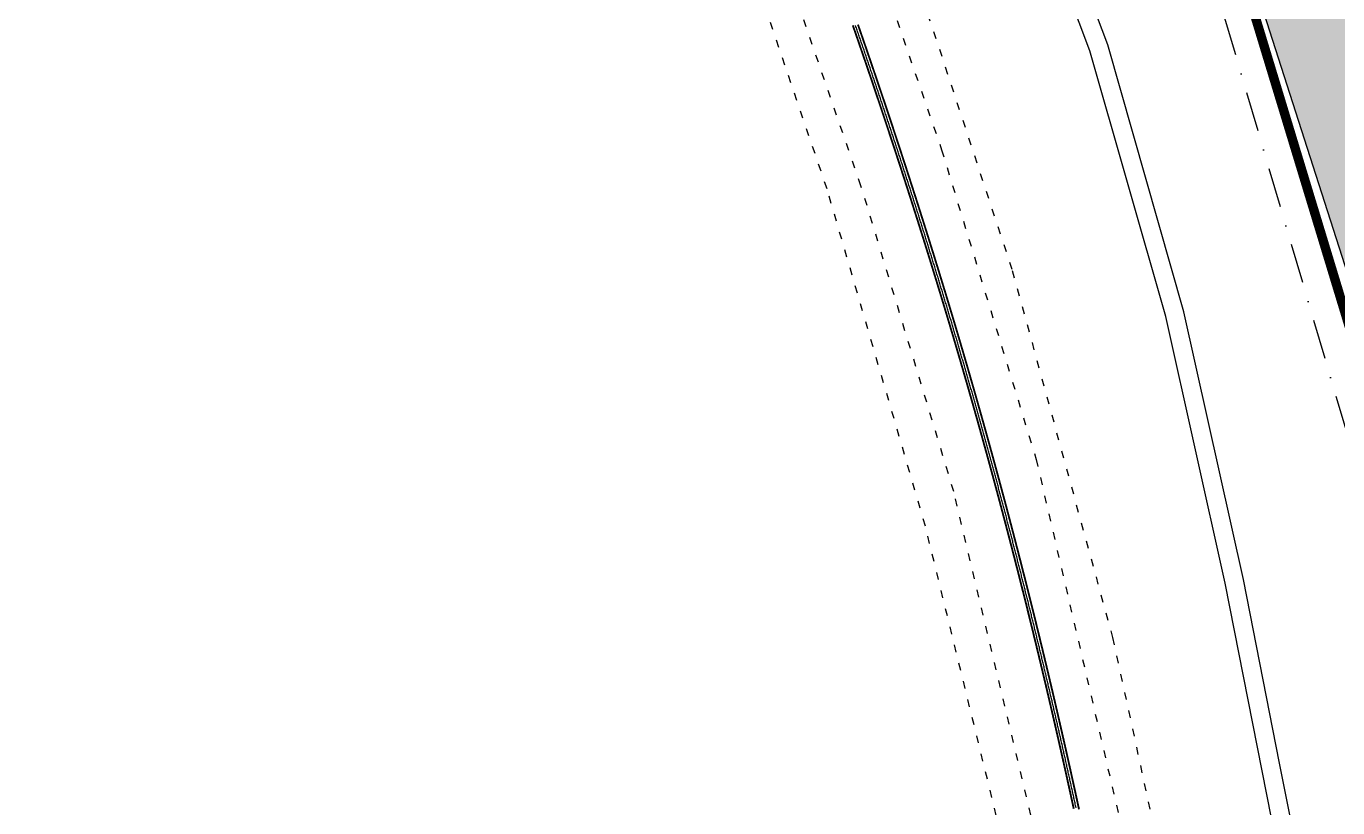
# Model space of a CAD drawing. Header units: millimetres. Extents: x 213327 to 525909, y -6334 to 157033.
# Drawn here: x 239861 to 250395, y 48722 to 54997 of the extents above; entities that cross this region are included whole.
import ezdxf

# ---------------------------------------------------------------- set-up
doc = ezdxf.new("R2010")
doc.units = ezdxf.units.MM
for name, pattern in [('ACAD_ISO03W100', [30, 12, -18]), ('CONTINUO', [0]), ('DASHDOT2', [12.7, 6.35, -3.175, 0, -3.175])]:
    doc.linetypes.add(name, pattern=pattern)
for name, color, linetype in [('Topog-BR101', 2, 'Continuous'), ('Topografia-limite-terreno', 1, 'Continuous'), ('Topografia-Linha-AT', 4, 'Continuous'), ('Topografia-vala', 2, 'Continuous'), ('Área_permeável', 1, 'Continuous')]:
    doc.layers.add(name, color=color, linetype=linetype)

msp = doc.modelspace()

# ---------------------------------------------------------------- hatches: boundary and pattern name
at = {"layer": 'Área_permeável'}
h = msp.add_hatch(dxfattribs=at)
h.set_pattern_fill('GRASS', color=3, scale=10, style=0)
h.set_pattern_definition([(90, (0, 0), (-179.605, 179.605), [47.625, -311.585]), (45, (0, 0), (-179.60512, 179.60512), [47.625, -206.375]), (135, (0, 0), (-179.60512, -179.60512), [47.625, -206.375])])
h.paths.add_polyline_path([(269056.31, 42074.69), (269056.31, 73665.79), (268957.96, 73912.89), (268774.76, 74022.72), (268557.97, 74062.38), (262545.19, 74062.38), (262545.19, 71324.44), (258195.99, 71324.44), (258195.99, 68326.06), (257638.28, 67779.03), (251549.48, 67779.03), (250994.91, 68412.27), (250994.91, 71947.8), (251324.3, 72277.19), (251334.89, 72510.88), (251477.25, 72709.42), (251735.29, 72816.1), (252334.41, 72813.14), (252453.05, 72863.52), (252518.3, 72964.27), (252536.1, 73100.58), (252531.06, 74067.72), (252361.36, 74273.6), (252143.18, 74418.93), (245316.3, 74418.93), (244906.34, 74516.87), (244610.25, 74600.31), (244443.23, 74668.57), (244230.66, 74774.77), (244116.78, 74880.96), (243957.35, 75025.08), (243828.28, 75093.35), (243623.3, 75161.62), (243456.28, 75245.06), (243266.48, 75343.66), (243107.05, 75434.69), (239446.84, 84981.94), (238852.08, 86497.86), (238257.32, 86146.16), (238111.66, 86012.76), (238070.61, 85853.82), (249614.29, 55688.8), (251613.65, 49457.65), (252073.8, 46189.92), (252637.69, 42098.21)])
h.paths.add_polyline_path([(256056.5, 73030.11), (256057.63, 74039.54), (256050.95, 74110.51), (256026.88, 74175.27), (255998.18, 74233.32), (253139.08, 74233.32), (253097.27, 74136.07), (253079.36, 73992.74), (253079.36, 73042.06), (253120.62, 72923.58), (253204.71, 72840.77), (253297.71, 72819.11), (255845.19, 72819.11), (255948.21, 72856.52), (256024.65, 72936.15)])

# ---------------------------------------------------------------- linework, layer by layer
at = {"layer": 'Topog-BR101', "linetype": 'ACAD_ISO03W100', "ltscale": 5}
for points in [[(244621.83, 61703.82), (244890.68, 61007.95), (245900.42, 58392.44), (246912.94, 55667.79), (247780.95, 53035.77), (248586.42, 50088.7), (249157.52, 47459.82), (249680.38, 44531.04), (250047.69, 41800.98), (250259.78, 39029.05), (250349.72, 36892.17)], [(249138.51, 36552.15), (249099.44, 37778.05), (248922.05, 40548.36), (248664.13, 42883.33), (248233.42, 45703.3), (247687.42, 48514.05), (247082.84, 50983.35), (246292.64, 53691.73), (245305.71, 56597.67), (244306.01, 59198.61), (243497.84, 61271.96)]]:
    msp.add_lwpolyline(points, dxfattribs=at)
at = {"layer": 'Topog-BR101', "color": 2, "linetype": 'ACAD_ISO03W100', "ltscale": 5}
for points in [[(244387.66, 61613.87), (244404.24, 61570.83), (245395.79, 59004.01), (246365.39, 56461.01), (247212.99, 54005.57), (247972.68, 51519.79), (248836.49, 47798.7), (249337.69, 45081.28), (249751.7, 42129.04), (249984.43, 39402.56), (250105.41, 36089.27)], [(249397.92, 36437.17), (249364.21, 38114.5), (249193.08, 40611.86), (248883.27, 43401.45), (248458.61, 45998.55), (247964.38, 48517.17), (247311.23, 51261.1), (246565.58, 53716.73), (245637.38, 56405.98), (244729.76, 58779.19), (243734.24, 61362.81)]]:
    msp.add_lwpolyline(points, dxfattribs=at)
at = {"layer": 'Topog-BR101', "color": 2, "linetype": 'CONTINUO', "ltscale": 5, "const_width": 15}
for points in [[(248274.26, 48714.56), (248272.14, 48724.33), (248270.02, 48734.1), (248267.9, 48743.87), (248265.78, 48753.65), (248263.65, 48763.42), (248261.53, 48773.19), (248259.4, 48782.96), (248257.27, 48792.73), (248255.14, 48802.5), (248253, 48812.27), (248250.87, 48822.04), (248248.73, 48831.81), (248246.59, 48841.58), (248244.45, 48851.35), (248242.31, 48861.11), (248240.16, 48870.88), (248238.02, 48880.65), (248235.87, 48890.41), (248233.72, 48900.18), (248231.57, 48909.95), (248229.42, 48919.71), (248227.26, 48929.48), (248225.11, 48939.24), (248222.95, 48949.01), (248220.79, 48958.77), (248218.63, 48968.53), (248216.47, 48978.3), (248214.3, 48988.06), (248212.14, 48997.82), (248209.97, 49007.59), (248207.8, 49017.35), (248205.63, 49027.11), (248203.45, 49036.87), (248201.28, 49046.63), (248199.1, 49056.39), (248196.92, 49066.15), (248194.74, 49075.91), (248192.56, 49085.67), (248190.37, 49095.43), (248188.19, 49105.19), (248186, 49114.94), (248183.81, 49124.7), (248181.62, 49134.46), (248179.43, 49144.21), (248177.23, 49153.97), (248175.04, 49163.73), (248172.84, 49173.48), (248170.64, 49183.24), (248168.44, 49192.99), (248166.23, 49202.75), (248164.03, 49212.5), (248161.82, 49222.25), (248159.61, 49232.01), (248157.4, 49241.76), (248155.19, 49251.51), (248152.97, 49261.26), (248150.76, 49271.01), (248148.54, 49280.76), (248146.32, 49290.51), (248144.1, 49300.26), (248141.87, 49310.01), (248139.65, 49319.76), (248137.42, 49329.51), (248135.19, 49339.26), (248132.96, 49349.01), (248130.73, 49358.76), (248128.5, 49368.5), (248126.26, 49378.25), (248124.02, 49388), (248121.78, 49397.74), (248119.54, 49407.49), (248117.3, 49417.23), (248115.05, 49426.98), (248112.81, 49436.72), (248110.56, 49446.47), (248108.31, 49456.21), (248106.06, 49465.95), (248103.8, 49475.7), (248101.55, 49485.44), (248099.29, 49495.18), (248097.03, 49504.92), (248094.77, 49514.66), (248092.5, 49524.4), (248090.24, 49534.14), (248087.97, 49543.88), (248085.7, 49553.62), (248083.43, 49563.36), (248081.16, 49573.1), (248078.89, 49582.84), (248076.61, 49592.57), (248074.33, 49602.31), (248072.05, 49612.05), (248069.77, 49621.79), (248067.49, 49631.52), (248065.2, 49641.26), (248062.92, 49650.99), (248060.63, 49660.73), (248058.34, 49670.46), (248056.05, 49680.19), (248053.75, 49689.93), (248051.46, 49699.66), (248049.16, 49709.39), (248046.86, 49719.12), (248044.56, 49728.86), (248042.26, 49738.59), (248039.95, 49748.32), (248037.64, 49758.05), (248035.33, 49767.78), (248033.02, 49777.51), (248030.71, 49787.24), (248028.4, 49796.97), (248026.08, 49806.69), (248023.76, 49816.42), (248021.45, 49826.15), (248019.12, 49835.88), (248016.8, 49845.6), (248014.48, 49855.33), (248012.15, 49865.05), (248009.82, 49874.78), (248007.49, 49884.5), (248005.16, 49894.23), (248002.82, 49903.95), (248000.49, 49913.67), (247998.15, 49923.4), (247995.81, 49933.12), (247993.47, 49942.84), (247991.13, 49952.56), (247988.78, 49962.28), (247986.43, 49972.01), (247984.08, 49981.73), (247981.73, 49991.45), (247979.38, 50001.16), (247977.03, 50010.88), (247974.67, 50020.6), (247972.31, 50030.32), (247969.95, 50040.04), (247967.59, 50049.75), (247965.23, 50059.47), (247962.86, 50069.19), (247960.5, 50078.9), (247958.13, 50088.62), (247955.76, 50098.33), (247953.38, 50108.05), (247951.01, 50117.76), (247948.63, 50127.48), (247946.25, 50137.19), (247943.87, 50146.9), (247941.49, 50156.61), (247939.11, 50166.33), (247936.72, 50176.04), (247934.34, 50185.75), (247931.95, 50195.46), (247929.56, 50205.17), (247927.16, 50214.88), (247924.77, 50224.59), (247922.37, 50234.3), (247919.97, 50244), (247917.57, 50253.71), (247915.17, 50263.42), (247912.77, 50273.12), (247910.36, 50282.83), (247907.95, 50292.54), (247905.54, 50302.24), (247903.13, 50311.95), (247900.72, 50321.65), (247898.3, 50331.36), (247895.89, 50341.06), (247893.47, 50350.76), (247891.05, 50360.47), (247888.63, 50370.17), (247886.2, 50379.87), (247883.78, 50389.57), (247881.35, 50399.27), (247878.92, 50408.97), (247876.49, 50418.67), (247874.05, 50428.37), (247871.62, 50438.07), (247869.18, 50447.77), (247866.74, 50457.47), (247864.3, 50467.16), (247861.86, 50476.86), (247859.41, 50486.56), (247856.97, 50496.25), (247854.52, 50505.95), (247852.07, 50515.64), (247849.62, 50525.34), (247847.16, 50535.03), (247844.71, 50544.73), (247842.25, 50554.42), (247839.79, 50564.11), (247837.33, 50573.81), (247834.87, 50583.5), (247832.4, 50593.19), (247829.93, 50602.88), (247827.46, 50612.57), (247824.99, 50622.26), (247822.52, 50631.95), (247820.05, 50641.64), (247817.57, 50651.33), (247815.09, 50661.02), (247812.61, 50670.7), (247810.13, 50680.39), (247807.65, 50690.08), (247805.16, 50699.76), (247802.67, 50709.45), (247800.19, 50719.13), (247797.69, 50728.82), (247795.2, 50738.5), (247792.71, 50748.19), (247790.21, 50757.87), (247787.71, 50767.55), (247785.21, 50777.24), (247782.71, 50786.92), (247780.2, 50796.6), (247777.7, 50806.28), (247775.19, 50815.96), (247772.68, 50825.64), (247770.17, 50835.32), (247767.66, 50845), (247765.14, 50854.68), (247762.62, 50864.35), (247760.1, 50874.03), (247757.58, 50883.71), (247755.06, 50893.39), (247752.54, 50903.06), (247750.01, 50912.74), (247747.48, 50922.41), (247744.95, 50932.09), (247742.42, 50941.76), (247739.88, 50951.43), (247737.35, 50961.11), (247734.81, 50970.78), (247732.27, 50980.45), (247729.73, 50990.12), (247727.19, 50999.8), (247724.64, 51009.47), (247722.09, 51019.14), (247719.54, 51028.81), (247716.99, 51038.47), (247714.44, 51048.14), (247711.89, 51057.81), (247709.33, 51067.48), (247706.77, 51077.15), (247704.21, 51086.81), (247701.65, 51096.48), (247699.08, 51106.14), (247696.52, 51115.81), (247693.95, 51125.47), (247691.38, 51135.14), (247688.81, 51144.8), (247686.23, 51154.47), (247683.66, 51164.13), (247681.08, 51173.79), (247678.5, 51183.45), (247675.92, 51193.11), (247673.34, 51202.77), (247670.75, 51212.43), (247668.17, 51222.09), (247665.58, 51231.75), (247662.99, 51241.41), (247660.4, 51251.07), (247657.8, 51260.73), (247655.21, 51270.38), (247652.61, 51280.04), (247650.01, 51289.7), (247647.41, 51299.35), (247644.8, 51309.01), (247642.2, 51318.66), (247639.59, 51328.32), (247636.98, 51337.97), (247634.37, 51347.62), (247631.75, 51357.28), (247629.14, 51366.93), (247626.52, 51376.58), (247623.9, 51386.23), (247621.28, 51395.88), (247618.66, 51405.53), (247616.04, 51415.18), (247613.41, 51424.83), (247610.78, 51434.48), (247608.15, 51444.13), (247605.52, 51453.77), (247602.88, 51463.42), (247600.25, 51473.07), (247597.61, 51482.71), (247594.97, 51492.36), (247592.33, 51502), (247589.69, 51511.65), (247587.04, 51521.29), (247584.39, 51530.93), (247581.74, 51540.58), (247579.09, 51550.22), (247576.44, 51559.86), (247573.79, 51569.5), (247571.13, 51579.14), (247568.47, 51588.78), (247565.81, 51598.42), (247563.15, 51608.06), (247560.48, 51617.7), (247557.82, 51627.34), (247555.15, 51636.97), (247552.48, 51646.61), (247549.81, 51656.25), (247547.13, 51665.88), (247544.46, 51675.52), (247541.78, 51685.15), (247539.1, 51694.79), (247536.42, 51704.42), (247533.73, 51714.05), (247531.05, 51723.69), (247528.36, 51733.32), (247525.67, 51742.95), (247522.98, 51752.58), (247520.29, 51762.21), (247517.59, 51771.84), (247514.9, 51781.47), (247512.2, 51791.1), (247509.5, 51800.73), (247506.79, 51810.36), (247504.09, 51819.99), (247501.38, 51829.61), (247498.68, 51839.24), (247495.96, 51848.86), (247493.25, 51858.49), (247490.54, 51868.11), (247487.82, 51877.74), (247485.1, 51887.36), (247482.39, 51896.98), (247479.66, 51906.61), (247476.94, 51916.23), (247474.21, 51925.85), (247471.49, 51935.47), (247468.76, 51945.09), (247466.03, 51954.71), (247463.29, 51964.33), (247460.56, 51973.95), (247457.82, 51983.57), (247455.08, 51993.19), (247452.34, 52002.8), (247449.6, 52012.42), (247446.85, 52022.03), (247444.11, 52031.65), (247441.36, 52041.26), (247438.61, 52050.88), (247435.86, 52060.49), (247433.1, 52070.11), (247430.35, 52079.72), (247427.59, 52089.33), (247424.83, 52098.94), (247422.06, 52108.55), (247419.3, 52118.16), (247416.54, 52127.77), (247413.77, 52137.38), (247411, 52146.99), (247408.23, 52156.6), (247405.45, 52166.21), (247402.68, 52175.81), (247399.9, 52185.42), (247397.12, 52195.03), (247394.34, 52204.63), (247391.56, 52214.24), (247388.77, 52223.84), (247385.98, 52233.45), (247383.19, 52243.05), (247380.4, 52252.65), (247377.61, 52262.25), (247374.82, 52271.86), (247372.02, 52281.46), (247369.22, 52291.06), (247366.42, 52300.66), (247363.62, 52310.26), (247360.81, 52319.85), (247358.01, 52329.45), (247355.2, 52339.05), (247352.39, 52348.65), (247349.58, 52358.24), (247346.76, 52367.84), (247343.95, 52377.44), (247341.13, 52387.03), (247338.31, 52396.62), (247335.49, 52406.22), (247332.67, 52415.81), (247329.84, 52425.4), (247327.01, 52435), (247324.18, 52444.59), (247321.35, 52454.18), (247318.52, 52463.77), (247315.69, 52473.36), (247312.85, 52482.95), (247310.01, 52492.54), (247307.17, 52502.12), (247304.33, 52511.71), (247301.48, 52521.3), (247298.64, 52530.89), (247295.79, 52540.47), (247292.94, 52550.06), (247290.09, 52559.64), (247287.24, 52569.23), (247284.38, 52578.81), (247281.52, 52588.39), (247278.66, 52597.98), (247275.8, 52607.56), (247272.94, 52617.14), (247270.08, 52626.72), (247267.21, 52636.3), (247264.34, 52645.88), (247261.47, 52655.46), (247258.6, 52665.04), (247255.73, 52674.62), (247252.85, 52684.19), (247249.97, 52693.77), (247247.09, 52703.35), (247244.21, 52712.92), (247241.33, 52722.5), (247238.44, 52732.07), (247235.56, 52741.65), (247232.67, 52751.22), (247229.78, 52760.79), (247226.89, 52770.37), (247223.99, 52779.94), (247221.1, 52789.51), (247218.2, 52799.08), (247215.3, 52808.65), (247212.4, 52818.22), (247209.49, 52827.79), (247206.59, 52837.36), (247203.68, 52846.93), (247200.77, 52856.5), (247197.86, 52866.06), (247194.95, 52875.63), (247192.04, 52885.2), (247189.12, 52894.76), (247186.2, 52904.33), (247183.28, 52913.89), (247180.36, 52923.45), (247177.44, 52933.02), (247174.51, 52942.58), (247171.59, 52952.14), (247168.66, 52961.7), (247165.73, 52971.26), (247162.79, 52980.82), (247159.86, 52990.38), (247156.92, 52999.94), (247153.99, 53009.5), (247151.05, 53019.06), (247148.11, 53028.62), (247145.16, 53038.18), (247142.22, 53047.73), (247139.27, 53057.29), (247136.32, 53066.84), (247133.37, 53076.4), (247130.42, 53085.95), (247127.47, 53095.51), (247124.51, 53105.06), (247121.56, 53114.61), (247118.6, 53124.17), (247115.64, 53133.72), (247112.67, 53143.27), (247109.71, 53152.82), (247106.74, 53162.37), (247103.77, 53171.92), (247100.8, 53181.47), (247097.83, 53191.01), (247094.86, 53200.56), (247091.89, 53210.11), (247088.91, 53219.66), (247085.93, 53229.2), (247082.95, 53238.75), (247079.97, 53248.29), (247076.98, 53257.84), (247074, 53267.38), (247071.01, 53276.93), (247068.02, 53286.47), (247065.03, 53296.01), (247062.04, 53305.55), (247059.05, 53315.09), (247056.05, 53324.63), (247053.05, 53334.17), (247050.05, 53343.71), (247047.05, 53353.25), (247044.05, 53362.79), (247041.04, 53372.33), (247038.04, 53381.87), (247035.03, 53391.4), (247032.02, 53400.94), (247029.01, 53410.48), (247026, 53420.01), (247022.98, 53429.55), (247019.96, 53439.08), (247016.95, 53448.61), (247013.93, 53458.15), (247010.9, 53467.68), (247007.88, 53477.21), (247004.85, 53486.74), (247001.83, 53496.27), (246998.8, 53505.8), (246995.77, 53515.33), (246992.74, 53524.86), (246989.7, 53534.39), (246986.67, 53543.92), (246983.63, 53553.45), (246980.59, 53562.97), (246977.55, 53572.5), (246974.51, 53582.03), (246971.46, 53591.55), (246968.42, 53601.08), (246965.37, 53610.6), (246962.32, 53620.13), (246959.27, 53629.65), (246956.22, 53639.17), (246953.17, 53648.69), (246950.11, 53658.22), (246947.05, 53667.74), (246943.99, 53677.26), (246940.93, 53686.78), (246937.87, 53696.3), (246934.81, 53705.82), (246931.74, 53715.33), (246928.67, 53724.85), (246925.6, 53734.37), (246922.53, 53743.89), (246919.46, 53753.4), (246916.38, 53762.92), (246913.31, 53772.43), (246910.23, 53781.95), (246907.15, 53791.46), (246904.07, 53800.98), (246900.99, 53810.49), (246897.9, 53820), (246894.82, 53829.51), (246891.73, 53839.02), (246888.64, 53848.54), (246885.55, 53858.05), (246882.46, 53867.56), (246879.36, 53877.06), (246876.27, 53886.57), (246873.17, 53896.08), (246870.07, 53905.59), (246866.97, 53915.1), (246863.87, 53924.6), (246860.77, 53934.11), (246857.66, 53943.61), (246854.55, 53953.12), (246851.44, 53962.62), (246848.33, 53972.13), (246845.22, 53981.63), (246842.11, 53991.13), (246838.99, 54000.64), (246835.88, 54010.14), (246832.76, 54019.64), (246829.64, 54029.14), (246826.51, 54038.64), (246823.39, 54048.14), (246820.27, 54057.64), (246817.14, 54067.14), (246814.01, 54076.64), (246810.88, 54086.13), (246807.75, 54095.63), (246804.62, 54105.13), (246801.48, 54114.62), (246798.34, 54124.12), (246795.21, 54133.61), (246792.07, 54143.11), (246788.93, 54152.6), (246785.78, 54162.1), (246782.64, 54171.59), (246779.49, 54181.08), (246776.35, 54190.57), (246773.2, 54200.06), (246770.05, 54209.55), (246766.89, 54219.04), (246763.74, 54228.53), (246760.58, 54238.02), (246757.43, 54247.51), (246754.27, 54257), (246751.11, 54266.49), (246747.95, 54275.97), (246744.78, 54285.46), (246741.62, 54294.95), (246738.45, 54304.43), (246735.28, 54313.92), (246732.11, 54323.4), (246728.94, 54332.88), (246725.77, 54342.37), (246722.59, 54351.85), (246719.42, 54361.33), (246716.24, 54370.81), (246713.06, 54380.3), (246709.88, 54389.78), (246706.7, 54399.26), (246703.51, 54408.74), (246700.33, 54418.22), (246697.14, 54427.69), (246693.95, 54437.17), (246690.76, 54446.65), (246687.57, 54456.13), (246684.38, 54465.6), (246681.18, 54475.08), (246677.99, 54484.55), (246674.79, 54494.03), (246671.59, 54503.5), (246668.39, 54512.98), (246665.19, 54522.45), (246661.98, 54531.92), (246658.78, 54541.4), (246655.57, 54550.87), (246652.36, 54560.34), (246649.15, 54569.81), (246645.94, 54579.28), (246642.73, 54588.75), (246639.51, 54598.22), (246636.3, 54607.69), (246633.08, 54617.16), (246629.86, 54626.62), (246626.64, 54636.09), (246623.42, 54645.56), (246620.19, 54655.02), (246616.97, 54664.49), (246613.74, 54673.95), (246610.51, 54683.42), (246607.28, 54692.88), (246604.05, 54702.35), (246600.82, 54711.81), (246597.58, 54721.27), (246594.35, 54730.73), (246591.11, 54740.2), (246587.87, 54749.66), (246584.63, 54759.12), (246581.39, 54768.58), (246578.15, 54778.04), (246574.9, 54787.49), (246571.66, 54796.95), (246568.41, 54806.41), (246565.16, 54815.87), (246561.91, 54825.33), (246558.66, 54834.78), (246555.4, 54844.24), (246552.15, 54853.69), (246548.89, 54863.15), (246545.63, 54872.6), (246542.37, 54882.06), (246539.11, 54891.51), (246535.85, 54900.96), (246532.58, 54910.41), (246529.32, 54919.87), (246526.05, 54929.32), (246522.78, 54938.77), (246519.51, 54948.22), (246516.24, 54957.67), (246512.97, 54967.12), (246509.69, 54976.57), (246506.42, 54986.01), (246503.14, 54995.46), (246499.86, 55004.91)], [(248316.64, 48709.67), (248314.53, 48719.44), (248312.41, 48729.21), (248310.29, 48738.99), (248308.17, 48748.76), (248306.05, 48758.53), (248303.93, 48768.3), (248301.8, 48778.08), (248299.68, 48787.85), (248297.55, 48797.62), (248295.42, 48807.39), (248293.28, 48817.16), (248291.15, 48826.93), (248289.02, 48836.7), (248286.88, 48846.47), (248284.74, 48856.23), (248282.6, 48866), (248280.46, 48875.77), (248278.31, 48885.54), (248276.17, 48895.3), (248274.02, 48905.07), (248271.87, 48914.84), (248269.72, 48924.6), (248267.57, 48934.37), (248265.41, 48944.13), (248263.26, 48953.9), (248261.1, 48963.66), (248258.94, 48973.43), (248256.78, 48983.19), (248254.62, 48992.95), (248252.45, 49002.72), (248250.28, 49012.48), (248248.12, 49022.24), (248245.95, 49032), (248243.77, 49041.77), (248241.6, 49051.53), (248239.43, 49061.29), (248237.25, 49071.05), (248235.07, 49080.81), (248232.89, 49090.57), (248230.71, 49100.33), (248228.52, 49110.08), (248226.34, 49119.84), (248224.15, 49129.6), (248221.96, 49139.36), (248219.77, 49149.11), (248217.58, 49158.87), (248215.38, 49168.63), (248213.19, 49178.38), (248210.99, 49188.14), (248208.79, 49197.89), (248206.59, 49207.65), (248204.38, 49217.4), (248202.18, 49227.16), (248199.97, 49236.91), (248197.76, 49246.66), (248195.55, 49256.41), (248193.34, 49266.17), (248191.12, 49275.92), (248188.91, 49285.67), (248186.69, 49295.42), (248184.47, 49305.17), (248182.25, 49314.92), (248180.02, 49324.67), (248177.8, 49334.42), (248175.57, 49344.17), (248173.34, 49353.92), (248171.11, 49363.67), (248168.88, 49373.41), (248166.65, 49383.16), (248164.41, 49392.91), (248162.17, 49402.65), (248159.93, 49412.4), (248157.69, 49422.15), (248155.45, 49431.89), (248153.2, 49441.64), (248150.96, 49451.38), (248148.71, 49461.12), (248146.46, 49470.87), (248144.2, 49480.61), (248141.95, 49490.35), (248139.69, 49500.09), (248137.44, 49509.84), (248135.18, 49519.58), (248132.92, 49529.32), (248130.65, 49539.06), (248128.39, 49548.8), (248126.12, 49558.54), (248123.85, 49568.28), (248121.58, 49578.02), (248119.31, 49587.76), (248117.04, 49597.49), (248114.76, 49607.23), (248112.48, 49616.97), (248110.2, 49626.71), (248107.92, 49636.44), (248105.64, 49646.18), (248103.35, 49655.91), (248101.07, 49665.65), (248098.78, 49675.38), (248096.49, 49685.12), (248094.2, 49694.85), (248091.9, 49704.58), (248089.61, 49714.32), (248087.31, 49724.05), (248085.01, 49733.78), (248082.71, 49743.51), (248080.4, 49753.24), (248078.1, 49762.97), (248075.79, 49772.71), (248073.48, 49782.44), (248071.17, 49792.16), (248068.86, 49801.89), (248066.55, 49811.62), (248064.23, 49821.35), (248061.91, 49831.08), (248059.59, 49840.81), (248057.27, 49850.53), (248054.95, 49860.26), (248052.62, 49869.98), (248050.3, 49879.71), (248047.97, 49889.44), (248045.64, 49899.16), (248043.31, 49908.88), (248040.97, 49918.61), (248038.64, 49928.33), (248036.3, 49938.05), (248033.96, 49947.78), (248031.62, 49957.5), (248029.27, 49967.22), (248026.93, 49976.94), (248024.58, 49986.66), (248022.23, 49996.38), (248019.88, 50006.1), (248017.53, 50015.82), (248015.18, 50025.54), (248012.82, 50035.26), (248010.46, 50044.98), (248008.1, 50054.69), (248005.74, 50064.41), (248003.38, 50074.13), (248001.01, 50083.84), (247998.64, 50093.56), (247996.28, 50103.28), (247993.9, 50112.99), (247991.53, 50122.7), (247989.16, 50132.42), (247986.78, 50142.13), (247984.4, 50151.85), (247982.02, 50161.56), (247979.64, 50171.27), (247977.26, 50180.98), (247974.87, 50190.69), (247972.49, 50200.4), (247970.1, 50210.11), (247967.7, 50219.82), (247965.31, 50229.53), (247962.92, 50239.24), (247960.52, 50248.95), (247958.12, 50258.66), (247955.72, 50268.37), (247953.32, 50278.07), (247950.92, 50287.78), (247948.51, 50297.49), (247946.1, 50307.19), (247943.69, 50316.9), (247941.28, 50326.6), (247938.87, 50336.31), (247936.45, 50346.01), (247934.04, 50355.72), (247931.62, 50365.42), (247929.2, 50375.12), (247926.78, 50384.82), (247924.35, 50394.53), (247921.92, 50404.23), (247919.5, 50413.93), (247917.07, 50423.63), (247914.64, 50433.33), (247912.2, 50443.03), (247909.77, 50452.73), (247907.33, 50462.42), (247904.89, 50472.12), (247902.45, 50481.82), (247900.01, 50491.52), (247897.56, 50501.21), (247895.12, 50510.91), (247892.67, 50520.61), (247890.22, 50530.3), (247887.77, 50540), (247885.31, 50549.69), (247882.86, 50559.38), (247880.4, 50569.08), (247877.94, 50578.77), (247875.48, 50588.46), (247873.01, 50598.15), (247870.55, 50607.85), (247868.08, 50617.54), (247865.61, 50627.23), (247863.14, 50636.92), (247860.67, 50646.61), (247858.2, 50656.3), (247855.72, 50665.98), (247853.24, 50675.67), (247850.76, 50685.36), (247848.28, 50695.05), (247845.8, 50704.73), (247843.31, 50714.42), (247840.82, 50724.11), (247838.33, 50733.79), (247835.84, 50743.48), (247833.35, 50753.16), (247830.86, 50762.84), (247828.36, 50772.53), (247825.86, 50782.21), (247823.36, 50791.89), (247820.86, 50801.57), (247818.35, 50811.26), (247815.85, 50820.94), (247813.34, 50830.62), (247810.83, 50840.3), (247808.32, 50849.98), (247805.8, 50859.65), (247803.29, 50869.33), (247800.77, 50879.01), (247798.25, 50888.69), (247795.73, 50898.37), (247793.21, 50908.04), (247790.68, 50917.72), (247788.16, 50927.39), (247785.63, 50937.07), (247783.1, 50946.74), (247780.57, 50956.42), (247778.03, 50966.09), (247775.5, 50975.76), (247772.96, 50985.44), (247770.42, 50995.11), (247767.88, 51004.78), (247765.33, 51014.45), (247762.79, 51024.12), (247760.24, 51033.79), (247757.69, 51043.46), (247755.14, 51053.13), (247752.59, 51062.8), (247750.03, 51072.47), (247747.48, 51082.14), (247744.92, 51091.8), (247742.36, 51101.47), (247739.8, 51111.14), (247737.23, 51120.8), (247734.67, 51130.47), (247732.1, 51140.13), (247729.53, 51149.8), (247726.96, 51159.46), (247724.38, 51169.12), (247721.81, 51178.79), (247719.23, 51188.45), (247716.65, 51198.11), (247714.07, 51207.77), (247711.49, 51217.43), (247708.9, 51227.09), (247706.32, 51236.75), (247703.73, 51246.41), (247701.14, 51256.07), (247698.54, 51265.73), (247695.95, 51275.38), (247693.35, 51285.04), (247690.76, 51294.7), (247688.16, 51304.35), (247685.55, 51314.01), (247682.95, 51323.66), (247680.34, 51333.32), (247677.74, 51342.97), (247675.13, 51352.63), (247672.52, 51362.28), (247669.9, 51371.93), (247667.29, 51381.58), (247664.67, 51391.24), (247662.05, 51400.89), (247659.43, 51410.54), (247656.81, 51420.19), (247654.18, 51429.84), (247651.56, 51439.49), (247648.93, 51449.13), (247646.3, 51458.78), (247643.67, 51468.43), (247641.03, 51478.08), (247638.4, 51487.72), (247635.76, 51497.37), (247633.12, 51507.01), (247630.48, 51516.66), (247627.84, 51526.3), (247625.19, 51535.95), (247622.54, 51545.59), (247619.89, 51555.23), (247617.24, 51564.87), (247614.59, 51574.52), (247611.93, 51584.16), (247609.28, 51593.8), (247606.62, 51603.44), (247603.96, 51613.08), (247601.3, 51622.72), (247598.63, 51632.36), (247595.97, 51641.99), (247593.3, 51651.63), (247590.63, 51661.27), (247587.95, 51670.9), (247585.28, 51680.54), (247582.6, 51690.18), (247579.93, 51699.81), (247577.25, 51709.44), (247574.57, 51719.08), (247571.88, 51728.71), (247569.2, 51738.34), (247566.51, 51747.98), (247563.82, 51757.61), (247561.13, 51767.24), (247558.44, 51776.87), (247555.74, 51786.5), (247553.04, 51796.13), (247550.35, 51805.76), (247547.65, 51815.39), (247544.94, 51825.01), (247542.24, 51834.64), (247539.53, 51844.27), (247536.82, 51853.89), (247534.11, 51863.52), (247531.4, 51873.15), (247528.69, 51882.77), (247525.97, 51892.39), (247523.25, 51902.02), (247520.53, 51911.64), (247517.81, 51921.26), (247515.09, 51930.89), (247512.36, 51940.51), (247509.64, 51950.13), (247506.91, 51959.75), (247504.18, 51969.37), (247501.44, 51978.99), (247498.71, 51988.61), (247495.97, 51998.22), (247493.23, 52007.84), (247490.49, 52017.46), (247487.75, 52027.08), (247485, 52036.69), (247482.26, 52046.31), (247479.51, 52055.92), (247476.76, 52065.54), (247474, 52075.15), (247471.25, 52084.76), (247468.49, 52094.38), (247465.74, 52103.99), (247462.98, 52113.6), (247460.21, 52123.21), (247457.45, 52132.82), (247454.68, 52142.43), (247451.92, 52152.04), (247449.15, 52161.65), (247446.37, 52171.26), (247443.6, 52180.86), (247440.83, 52190.47), (247438.05, 52200.08), (247435.27, 52209.68), (247432.49, 52219.29), (247429.7, 52228.89), (247426.92, 52238.5), (247424.13, 52248.1), (247421.34, 52257.71), (247418.55, 52267.31), (247415.76, 52276.91), (247412.96, 52286.51), (247410.17, 52296.11), (247407.37, 52305.71), (247404.57, 52315.31), (247401.77, 52324.91), (247398.96, 52334.51), (247396.16, 52344.11), (247393.35, 52353.71), (247390.54, 52363.3), (247387.73, 52372.9), (247384.91, 52382.5), (247382.1, 52392.09), (247379.28, 52401.69), (247376.46, 52411.28), (247373.64, 52420.87), (247370.81, 52430.47), (247367.99, 52440.06), (247365.16, 52449.65), (247362.33, 52459.24), (247359.5, 52468.84), (247356.67, 52478.43), (247353.83, 52488.02), (247351, 52497.6), (247348.16, 52507.19), (247345.32, 52516.78), (247342.48, 52526.37), (247339.63, 52535.96), (247336.79, 52545.54), (247333.94, 52555.13), (247331.09, 52564.71), (247328.24, 52574.3), (247325.38, 52583.88), (247322.53, 52593.47), (247319.67, 52603.05), (247316.81, 52612.63), (247313.95, 52622.21), (247311.09, 52631.8), (247308.23, 52641.38), (247305.36, 52650.96), (247302.49, 52660.54), (247299.62, 52670.12), (247296.75, 52679.69), (247293.87, 52689.27), (247291, 52698.85), (247288.12, 52708.43), (247285.24, 52718), (247282.36, 52727.58), (247279.48, 52737.16), (247276.59, 52746.73), (247273.71, 52756.3), (247270.82, 52765.88), (247267.93, 52775.45), (247265.03, 52785.02), (247262.14, 52794.6), (247259.24, 52804.17), (247256.35, 52813.74), (247253.45, 52823.31), (247250.55, 52832.88), (247247.64, 52842.45), (247244.74, 52852.02), (247241.83, 52861.58), (247238.92, 52871.15), (247236.01, 52880.72), (247233.1, 52890.29), (247230.18, 52899.85), (247227.27, 52909.42), (247224.35, 52918.98), (247221.43, 52928.55), (247218.51, 52938.11), (247215.59, 52947.67), (247212.66, 52957.24), (247209.73, 52966.8), (247206.81, 52976.36), (247203.88, 52985.92), (247200.94, 52995.48), (247198.01, 53005.04), (247195.07, 53014.6), (247192.14, 53024.16), (247189.2, 53033.72), (247186.25, 53043.28), (247183.31, 53052.83), (247180.37, 53062.39), (247177.42, 53071.94), (247174.47, 53081.5), (247171.52, 53091.06), (247168.57, 53100.61), (247165.62, 53110.16), (247162.66, 53119.72), (247159.7, 53129.27), (247156.74, 53138.82), (247153.78, 53148.37), (247150.82, 53157.92), (247147.86, 53167.47), (247144.89, 53177.02), (247141.92, 53186.57), (247138.95, 53196.12), (247135.98, 53205.67), (247133.01, 53215.22), (247130.03, 53224.77), (247127.06, 53234.31), (247124.08, 53243.86), (247121.1, 53253.41), (247118.12, 53262.95), (247115.13, 53272.49), (247112.15, 53282.04), (247109.16, 53291.58), (247106.17, 53301.12), (247103.18, 53310.67), (247100.19, 53320.21), (247097.19, 53329.75), (247094.2, 53339.29), (247091.2, 53348.83), (247088.2, 53358.37), (247085.2, 53367.91), (247082.2, 53377.45), (247079.19, 53386.99), (247076.19, 53396.52), (247073.18, 53406.06), (247070.17, 53415.6), (247067.16, 53425.13), (247064.14, 53434.67), (247061.13, 53444.2), (247058.11, 53453.74), (247055.09, 53463.27), (247052.07, 53472.8), (247049.05, 53482.34), (247046.03, 53491.87), (247043, 53501.4), (247039.98, 53510.93), (247036.95, 53520.46), (247033.92, 53529.99), (247030.89, 53539.52), (247027.85, 53549.05), (247024.82, 53558.58), (247021.78, 53568.1), (247018.74, 53577.63), (247015.7, 53587.16), (247012.66, 53596.68), (247009.61, 53606.21), (247006.57, 53615.73), (247003.52, 53625.26), (247000.47, 53634.78), (246997.42, 53644.31), (246994.37, 53653.83), (246991.31, 53663.35), (246988.26, 53672.87), (246985.2, 53682.39), (246982.14, 53691.91), (246979.08, 53701.43), (246976.02, 53710.95), (246972.95, 53720.47), (246969.89, 53729.99), (246966.82, 53739.51), (246963.75, 53749.03), (246960.68, 53758.54), (246957.61, 53768.06), (246954.53, 53777.57), (246951.46, 53787.09), (246948.38, 53796.6), (246945.3, 53806.12), (246942.22, 53815.63), (246939.14, 53825.15), (246936.05, 53834.66), (246932.97, 53844.17), (246929.88, 53853.68), (246926.79, 53863.19), (246923.7, 53872.7), (246920.61, 53882.21), (246917.51, 53891.72), (246914.42, 53901.23), (246911.32, 53910.74), (246908.22, 53920.25), (246905.12, 53929.75), (246902.02, 53939.26), (246898.91, 53948.77), (246895.81, 53958.27), (246892.7, 53967.78), (246889.59, 53977.28), (246886.48, 53986.78), (246883.37, 53996.29), (246880.26, 54005.79), (246877.14, 54015.29), (246874.02, 54024.8), (246870.91, 54034.3), (246867.78, 54043.8), (246864.66, 54053.3), (246861.54, 54062.8), (246858.41, 54072.3), (246855.29, 54081.79), (246852.16, 54091.29), (246849.03, 54100.79), (246845.9, 54110.29), (246842.76, 54119.78), (246839.63, 54129.28), (246836.49, 54138.78), (246833.36, 54148.27), (246830.22, 54157.76), (246827.07, 54167.26), (246823.93, 54176.75), (246820.79, 54186.24), (246817.64, 54195.74), (246814.49, 54205.23), (246811.34, 54214.72), (246808.19, 54224.21), (246805.04, 54233.7), (246801.89, 54243.19), (246798.73, 54252.68), (246795.58, 54262.17), (246792.42, 54271.66), (246789.26, 54281.14), (246786.09, 54290.63), (246782.93, 54300.12), (246779.77, 54309.6), (246776.6, 54319.09), (246773.43, 54328.57), (246770.26, 54338.06), (246767.09, 54347.54), (246763.92, 54357.02), (246760.74, 54366.51), (246757.57, 54375.99), (246754.39, 54385.47), (246751.21, 54394.95), (246748.03, 54404.43), (246744.85, 54413.91), (246741.66, 54423.39), (246738.48, 54432.87), (246735.29, 54442.35), (246732.1, 54451.83), (246728.91, 54461.31), (246725.72, 54470.78), (246722.53, 54480.26), (246719.33, 54489.74), (246716.14, 54499.21), (246712.94, 54508.69), (246709.74, 54518.16), (246706.54, 54527.63), (246703.34, 54537.11), (246700.13, 54546.58), (246696.93, 54556.05), (246693.72, 54565.52), (246690.51, 54575), (246687.3, 54584.47), (246684.09, 54593.94), (246680.88, 54603.41), (246677.66, 54612.88), (246674.45, 54622.34), (246671.23, 54631.81), (246668.01, 54641.28), (246664.79, 54650.75), (246661.57, 54660.21), (246658.34, 54669.68), (246655.12, 54679.15), (246651.89, 54688.61), (246648.66, 54698.08), (246645.43, 54707.54), (246642.2, 54717), (246638.97, 54726.47), (246635.73, 54735.93), (246632.5, 54745.39), (246629.26, 54754.85), (246626.02, 54764.31), (246622.78, 54773.77), (246619.54, 54783.23), (246616.3, 54792.69), (246613.05, 54802.15), (246609.8, 54811.61), (246606.56, 54821.07), (246603.31, 54830.53), (246600.06, 54839.98), (246596.8, 54849.44), (246593.55, 54858.89), (246590.29, 54868.35), (246587.04, 54877.8), (246583.78, 54887.26), (246580.52, 54896.71), (246577.26, 54906.17), (246574, 54915.62), (246570.73, 54925.07), (246567.47, 54934.52), (246564.2, 54943.97), (246560.93, 54953.42), (246557.66, 54962.87), (246554.39, 54972.32), (246551.12, 54981.77), (246547.84, 54991.22), (246544.57, 55000.67), (246541.29, 55010.12)]]:
    msp.add_lwpolyline(points, dxfattribs=at)
at = {"layer": 'Topog-BR101', "linetype": 'CONTINUO', "ltscale": 5}
msp.add_lwpolyline([(248292.93, 48721.73), (248290.81, 48731.5), (248288.69, 48741.28), (248286.57, 48751.05), (248284.45, 48760.82), (248282.32, 48770.59), (248280.2, 48780.36), (248278.07, 48790.13), (248275.94, 48799.9), (248273.81, 48809.67), (248271.67, 48819.44), (248269.54, 48829.21), (248267.4, 48838.98), (248265.26, 48848.75), (248263.12, 48858.52), (248260.98, 48868.29), (248258.83, 48878.05), (248256.69, 48887.82), (248254.54, 48897.59), (248252.39, 48907.35), (248250.24, 48917.12), (248248.09, 48926.89), (248245.93, 48936.65), (248243.78, 48946.42), (248241.62, 48956.18), (248239.46, 48965.94), (248237.3, 48975.71), (248235.14, 48985.47), (248232.97, 48995.23), (248230.8, 49005), (248228.64, 49014.76), (248226.47, 49024.52), (248224.29, 49034.28), (248222.12, 49044.04), (248219.95, 49053.8), (248217.77, 49063.56), (248215.59, 49073.32), (248213.41, 49083.08), (248211.23, 49092.84), (248209.04, 49102.6), (248206.86, 49112.36), (248204.67, 49122.12), (248202.48, 49131.87), (248200.29, 49141.63), (248198.1, 49151.39), (248195.9, 49161.14), (248193.71, 49170.9), (248191.51, 49180.65), (248189.31, 49190.41), (248187.11, 49200.16), (248184.9, 49209.92), (248182.7, 49219.67), (248180.49, 49229.43), (248178.28, 49239.18), (248176.07, 49248.93), (248173.86, 49258.68), (248171.64, 49268.43), (248169.43, 49278.19), (248167.21, 49287.94), (248164.99, 49297.69), (248162.77, 49307.44), (248160.54, 49317.19), (248158.32, 49326.94), (248156.09, 49336.69), (248153.86, 49346.43), (248151.63, 49356.18), (248149.4, 49365.93), (248147.17, 49375.68), (248144.93, 49385.42), (248142.69, 49395.17), (248140.45, 49404.92), (248138.21, 49414.66), (248135.97, 49424.41), (248133.72, 49434.15), (248131.48, 49443.9), (248129.23, 49453.64), (248126.98, 49463.38), (248124.72, 49473.13), (248122.47, 49482.87), (248120.21, 49492.61), (248117.96, 49502.35), (248115.7, 49512.09), (248113.44, 49521.84), (248111.17, 49531.58), (248108.91, 49541.32), (248106.64, 49551.06), (248104.37, 49560.79), (248102.1, 49570.53), (248099.83, 49580.27), (248097.56, 49590.01), (248095.28, 49599.75), (248093, 49609.48), (248090.72, 49619.22), (248088.44, 49628.96), (248086.16, 49638.69), (248083.87, 49648.43), (248081.59, 49658.16), (248079.3, 49667.9), (248077.01, 49677.63), (248074.72, 49687.37), (248072.42, 49697.1), (248070.13, 49706.83), (248067.83, 49716.57), (248065.53, 49726.3), (248063.23, 49736.03), (248060.92, 49745.76), (248058.62, 49755.49), (248056.31, 49765.22), (248054, 49774.95), (248051.69, 49784.68), (248049.38, 49794.41), (248047.07, 49804.14), (248044.75, 49813.87), (248042.43, 49823.59), (248040.11, 49833.32), (248037.79, 49843.05), (248035.47, 49852.77), (248033.15, 49862.5), (248030.82, 49872.23), (248028.49, 49881.95), (248026.16, 49891.68), (248023.83, 49901.4), (248021.49, 49911.12), (248019.16, 49920.85), (248016.82, 49930.57), (248014.48, 49940.29), (248012.14, 49950.01), (248009.79, 49959.74), (248007.45, 49969.46), (248005.1, 49979.18), (248002.75, 49988.9), (248000.4, 49998.62), (247998.05, 50008.34), (247995.7, 50018.06), (247993.34, 50027.77), (247990.98, 50037.49), (247988.62, 50047.21), (247986.26, 50056.93), (247983.9, 50066.64), (247981.53, 50076.36), (247979.17, 50086.08), (247976.8, 50095.79), (247974.43, 50105.51), (247972.05, 50115.22), (247969.68, 50124.94), (247967.3, 50134.65), (247964.92, 50144.36), (247962.54, 50154.07), (247960.16, 50163.79), (247957.78, 50173.5), (247955.39, 50183.21), (247953.01, 50192.92), (247950.62, 50202.63), (247948.23, 50212.34), (247945.83, 50222.05), (247943.44, 50231.76), (247941.04, 50241.47), (247938.64, 50251.18), (247936.24, 50260.88), (247933.84, 50270.59), (247931.44, 50280.3), (247929.03, 50290), (247926.62, 50299.71), (247924.21, 50309.42), (247921.8, 50319.12), (247919.39, 50328.82), (247916.97, 50338.53), (247914.56, 50348.23), (247912.14, 50357.94), (247909.72, 50367.64), (247907.3, 50377.34), (247904.87, 50387.04), (247902.45, 50396.74), (247900.02, 50406.44), (247897.59, 50416.14), (247895.16, 50425.84), (247892.72, 50435.54), (247890.29, 50445.24), (247887.85, 50454.94), (247885.41, 50464.64), (247882.97, 50474.34), (247880.53, 50484.03), (247878.08, 50493.73), (247875.64, 50503.43), (247873.19, 50513.12), (247870.74, 50522.82), (247868.29, 50532.51), (247865.83, 50542.21), (247863.38, 50551.9), (247860.92, 50561.59), (247858.46, 50571.29), (247856, 50580.98), (247853.53, 50590.67), (247851.07, 50600.36), (247848.6, 50610.05), (247846.13, 50619.74), (247843.66, 50629.43), (247841.19, 50639.12), (247838.72, 50648.81), (247836.24, 50658.5), (247833.76, 50668.19), (247831.28, 50677.88), (247828.8, 50687.56), (247826.32, 50697.25), (247823.83, 50706.94), (247821.34, 50716.62), (247818.86, 50726.31), (247816.36, 50735.99), (247813.87, 50745.68), (247811.38, 50755.36), (247808.88, 50765.04), (247806.38, 50774.73), (247803.88, 50784.41), (247801.38, 50794.09), (247798.87, 50803.77), (247796.37, 50813.45), (247793.86, 50823.13), (247791.35, 50832.81), (247788.84, 50842.49), (247786.33, 50852.17), (247783.81, 50861.85), (247781.29, 50871.53), (247778.77, 50881.2), (247776.25, 50890.88), (247773.73, 50900.56), (247771.21, 50910.23), (247768.68, 50919.91), (247766.15, 50929.59), (247763.62, 50939.26), (247761.09, 50948.93), (247758.55, 50958.61), (247756.02, 50968.28), (247753.48, 50977.95), (247750.94, 50987.63), (247748.4, 50997.3), (247745.85, 51006.97), (247743.31, 51016.64), (247740.76, 51026.31), (247738.21, 51035.98), (247735.66, 51045.65), (247733.11, 51055.32), (247730.55, 51064.98), (247728, 51074.65), (247725.44, 51084.32), (247722.88, 51093.99), (247720.32, 51103.65), (247717.75, 51113.32), (247715.19, 51122.98), (247712.62, 51132.65), (247710.05, 51142.31), (247707.48, 51151.98), (247704.9, 51161.64), (247702.33, 51171.3), (247699.75, 51180.96), (247697.17, 51190.63), (247694.59, 51200.29), (247692.01, 51209.95), (247689.42, 51219.61), (247686.84, 51229.27), (247684.25, 51238.93), (247681.66, 51248.58), (247679.07, 51258.24), (247676.47, 51267.9), (247673.87, 51277.56), (247671.28, 51287.21), (247668.68, 51296.87), (247666.07, 51306.53), (247663.47, 51316.18), (247660.87, 51325.84), (247658.26, 51335.49), (247655.65, 51345.14), (247653.04, 51354.8), (247650.42, 51364.45), (247647.81, 51374.1), (247645.19, 51383.75), (247642.57, 51393.4), (247639.95, 51403.05), (247637.33, 51412.7), (247634.71, 51422.35), (247632.08, 51432), (247629.45, 51441.65), (247626.82, 51451.3), (247624.19, 51460.95), (247621.55, 51470.59), (247618.92, 51480.24), (247616.28, 51489.88), (247613.64, 51499.53), (247611, 51509.17), (247608.36, 51518.82), (247605.71, 51528.46), (247603.06, 51538.11), (247600.41, 51547.75), (247597.76, 51557.39), (247595.11, 51567.03), (247592.46, 51576.67), (247589.8, 51586.31), (247587.14, 51595.95), (247584.48, 51605.59), (247581.82, 51615.23), (247579.15, 51624.87), (247576.49, 51634.51), (247573.82, 51644.15), (247571.15, 51653.78), (247568.48, 51663.42), (247565.8, 51673.06), (247563.13, 51682.69), (247560.45, 51692.33), (247557.77, 51701.96), (247555.09, 51711.59), (247552.4, 51721.23), (247549.72, 51730.86), (247547.03, 51740.49), (247544.34, 51750.12), (247541.65, 51759.76), (247538.96, 51769.39), (247536.26, 51779.02), (247533.57, 51788.65), (247530.87, 51798.27), (247528.17, 51807.9), (247525.46, 51817.53), (247522.76, 51827.16), (247520.05, 51836.78), (247517.34, 51846.41), (247514.63, 51856.04), (247511.92, 51865.66), (247509.21, 51875.29), (247506.49, 51884.91), (247503.77, 51894.53), (247501.05, 51904.16), (247498.33, 51913.78), (247495.61, 51923.4), (247492.88, 51933.02), (247490.16, 51942.64), (247487.43, 51952.26), (247484.7, 51961.88), (247481.96, 51971.5), (247479.23, 51981.12), (247476.49, 51990.74), (247473.75, 52000.36), (247471.01, 52009.97), (247468.27, 52019.59), (247465.52, 52029.21), (247462.78, 52038.82), (247460.03, 52048.44), (247457.28, 52058.05), (247454.53, 52067.67), (247451.77, 52077.28), (247449.01, 52086.89), (247446.26, 52096.5), (247443.5, 52106.12), (247440.73, 52115.73), (247437.97, 52125.34), (247435.2, 52134.95), (247432.44, 52144.56), (247429.67, 52154.16), (247426.9, 52163.77), (247424.12, 52173.38), (247421.35, 52182.99), (247418.57, 52192.59), (247415.79, 52202.2), (247413.01, 52211.81), (247410.23, 52221.41), (247407.44, 52231.01), (247404.65, 52240.62), (247401.86, 52250.22), (247399.07, 52259.82), (247396.28, 52269.43), (247393.49, 52279.03), (247390.69, 52288.63), (247387.89, 52298.23), (247385.09, 52307.83), (247382.29, 52317.43), (247379.48, 52327.03), (247376.68, 52336.63), (247373.87, 52346.22), (247371.06, 52355.82), (247368.25, 52365.42), (247365.43, 52375.01), (247362.62, 52384.61), (247359.8, 52394.2), (247356.98, 52403.8), (247354.16, 52413.39), (247351.34, 52422.98), (247348.51, 52432.58), (247345.68, 52442.17), (247342.85, 52451.76), (247340.02, 52461.35), (247337.19, 52470.94), (247334.36, 52480.53), (247331.52, 52490.12), (247328.68, 52499.71), (247325.84, 52509.3), (247323, 52518.89), (247320.15, 52528.47), (247317.31, 52538.06), (247314.46, 52547.64), (247311.61, 52557.23), (247308.76, 52566.81), (247305.91, 52576.4), (247303.05, 52585.98), (247300.19, 52595.57), (247297.33, 52605.15), (247294.47, 52614.73), (247291.61, 52624.31), (247288.75, 52633.89), (247285.88, 52643.47), (247283.01, 52653.05), (247280.14, 52662.63), (247277.27, 52672.21), (247274.39, 52681.79), (247271.52, 52691.37), (247268.64, 52700.94), (247265.76, 52710.52), (247262.88, 52720.1), (247260, 52729.67), (247257.11, 52739.25), (247254.23, 52748.82), (247251.34, 52758.39), (247248.45, 52767.97), (247245.55, 52777.54), (247242.66, 52787.11), (247239.76, 52796.68), (247236.87, 52806.25), (247233.97, 52815.82), (247231.07, 52825.39), (247228.16, 52834.96), (247225.26, 52844.53), (247222.35, 52854.1), (247219.44, 52863.67), (247216.53, 52873.24), (247213.62, 52882.8), (247210.7, 52892.37), (247207.79, 52901.93), (247204.87, 52911.5), (247201.95, 52921.06), (247199.03, 52930.63), (247196.11, 52940.19), (247193.18, 52949.75), (247190.26, 52959.31), (247187.33, 52968.88), (247184.4, 52978.44), (247181.46, 52988), (247178.53, 52997.56), (247175.59, 53007.12), (247172.66, 53016.68), (247169.72, 53026.23), (247166.78, 53035.79), (247163.83, 53045.35), (247160.89, 53054.9), (247157.94, 53064.46), (247154.99, 53074.02), (247152.04, 53083.57), (247149.09, 53093.13), (247146.14, 53102.68), (247143.18, 53112.23), (247140.22, 53121.79), (247137.27, 53131.34), (247134.3, 53140.89), (247131.34, 53150.44), (247128.38, 53159.99), (247125.41, 53169.54), (247122.44, 53179.09), (247119.47, 53188.64), (247116.5, 53198.19), (247113.53, 53207.74), (247110.55, 53217.28), (247107.58, 53226.83), (247104.6, 53236.38), (247101.62, 53245.92), (247098.64, 53255.47), (247095.65, 53265.01), (247092.67, 53274.55), (247089.68, 53284.1), (247086.69, 53293.64), (247083.7, 53303.18), (247080.71, 53312.73), (247077.72, 53322.27), (247074.72, 53331.81), (247071.72, 53341.35), (247068.72, 53350.89), (247065.72, 53360.43), (247062.72, 53369.96), (247059.71, 53379.5), (247056.71, 53389.04), (247053.7, 53398.58), (247050.69, 53408.11), (247047.68, 53417.65), (247044.66, 53427.18), (247041.65, 53436.72), (247038.63, 53446.25), (247035.61, 53455.79), (247032.59, 53465.32), (247029.57, 53474.85), (247026.55, 53484.38), (247023.52, 53493.92), (247020.5, 53503.45), (247017.47, 53512.98), (247014.44, 53522.51), (247011.41, 53532.04), (247008.37, 53541.56), (247005.34, 53551.09), (247002.3, 53560.62), (246999.26, 53570.15), (246996.22, 53579.67), (246993.18, 53589.2), (246990.13, 53598.72), (246987.09, 53608.25), (246984.04, 53617.77), (246980.99, 53627.3), (246977.94, 53636.82), (246974.89, 53646.34), (246971.83, 53655.87), (246968.78, 53665.39), (246965.72, 53674.91), (246962.66, 53684.43), (246959.6, 53693.95), (246956.54, 53703.47), (246953.47, 53712.99), (246950.41, 53722.51), (246947.34, 53732.02), (246944.27, 53741.54), (246941.2, 53751.06), (246938.13, 53760.57), (246935.05, 53770.09), (246931.98, 53779.61), (246928.9, 53789.12), (246925.82, 53798.63), (246922.74, 53808.15), (246919.66, 53817.66), (246916.57, 53827.17), (246913.49, 53836.69), (246910.4, 53846.2), (246907.31, 53855.71), (246904.22, 53865.22), (246901.13, 53874.73), (246898.03, 53884.24), (246894.94, 53893.75), (246891.84, 53903.25), (246888.74, 53912.76), (246885.64, 53922.27), (246882.54, 53931.78), (246879.43, 53941.28), (246876.33, 53950.79), (246873.22, 53960.29), (246870.11, 53969.8), (246867, 53979.3), (246863.89, 53988.8), (246860.78, 53998.31), (246857.66, 54007.81), (246854.54, 54017.31), (246851.43, 54026.81), (246848.31, 54036.31), (246845.18, 54045.81), (246842.06, 54055.31), (246838.94, 54064.81), (246835.81, 54074.31), (246832.68, 54083.81), (246829.55, 54093.31), (246826.42, 54102.8), (246823.29, 54112.3), (246820.15, 54121.8), (246817.01, 54131.29), (246813.88, 54140.79), (246810.74, 54150.28), (246807.6, 54159.77), (246804.45, 54169.27), (246801.31, 54178.76), (246798.16, 54188.25), (246795.01, 54197.74), (246791.87, 54207.24), (246788.71, 54216.73), (246785.56, 54226.22), (246782.41, 54235.71), (246779.25, 54245.2), (246776.1, 54254.68), (246772.94, 54264.17), (246769.78, 54273.66), (246766.62, 54283.15), (246763.45, 54292.63), (246760.29, 54302.12), (246757.12, 54311.6), (246753.95, 54321.09), (246750.78, 54330.57), (246747.61, 54340.06), (246744.44, 54349.54), (246741.26, 54359.02), (246738.09, 54368.51), (246734.91, 54377.99), (246731.73, 54387.47), (246728.55, 54396.95), (246725.37, 54406.43), (246722.18, 54415.91), (246719, 54425.39), (246715.81, 54434.87), (246712.62, 54444.34), (246709.43, 54453.82), (246706.24, 54463.3), (246703.05, 54472.78), (246699.85, 54482.25), (246696.66, 54491.73), (246693.46, 54501.2), (246690.26, 54510.68), (246687.06, 54520.15), (246683.86, 54529.62), (246680.65, 54539.1), (246677.45, 54548.57), (246674.24, 54558.04), (246671.03, 54567.51), (246667.82, 54576.98), (246664.61, 54586.45), (246661.4, 54595.92), (246658.18, 54605.39), (246654.97, 54614.86), (246651.75, 54624.33), (246648.53, 54633.8), (246645.31, 54643.26), (246642.09, 54652.73), (246638.86, 54662.2), (246635.64, 54671.66), (246632.41, 54681.13), (246629.18, 54690.59), (246625.95, 54700.06), (246622.72, 54709.52), (246619.49, 54718.98), (246616.25, 54728.44), (246613.02, 54737.91), (246609.78, 54747.37), (246606.54, 54756.83), (246603.3, 54766.29), (246600.06, 54775.75), (246596.82, 54785.21), (246593.57, 54794.67), (246590.32, 54804.13), (246587.08, 54813.58), (246583.83, 54823.04), (246580.58, 54832.5), (246577.32, 54841.95), (246574.07, 54851.41), (246570.82, 54860.87), (246567.56, 54870.32), (246564.3, 54879.77), (246561.04, 54889.23), (246557.78, 54898.68), (246554.52, 54908.13), (246551.25, 54917.59), (246547.99, 54927.04), (246544.72, 54936.49), (246541.45, 54945.94), (246538.18, 54955.39), (246534.91, 54964.84), (246531.64, 54974.29), (246528.36, 54983.74), (246525.09, 54993.19), (246521.81, 55002.63)], dxfattribs=at)
at = {"layer": 'Topografia-limite-terreno', "color": 5, "linetype": 'CONTINUO', "const_width": 75}
msp.add_lwpolyline([(325318.93, 87729.5), (325893.61, 37344.54), (252849.85, 37344.54), (252702.07, 40060.84), (251994.22, 46203.38), (251452.78, 49403.96), (249570.63, 55605.21), (237132.98, 88089.07)], dxfattribs=at)
at = {"layer": 'Topografia-Linha-AT', "linetype": 'DASHDOT2', "ltscale": 50}
msp.add_lwpolyline([(252592.64, 32427.4), (252595.01, 37389.73), (252201.87, 42692.7), (250651.07, 51111.41), (249080.18, 56447.24), (245352.53, 66107.43), (241770.35, 75411.22), (234333.3, 94713.19)], dxfattribs=at)
at = {"layer": 'Topografia-vala'}
for points in [[(250975.88, 40981.82), (250830.55, 42736.11), (250661.59, 44288.59), (250453.49, 45959.01), (249972.43, 48080.92), (249490.52, 50525.1), (249013.34, 52666.82), (248404.32, 54800.62), (247538.79, 57099.12), (246536.56, 59604.97), (245110.9, 62848.85), (243927.79, 65564.79), (242474.66, 68971.33), (241356.11, 71653.87), (240570.57, 74103.55), (239284.7, 77748.59), (238164.07, 80506.11), (236947.91, 83567.45), (235906.7, 86324.1), (234941.2, 88800.69)], [(249928.03, 49081.56), (249637.33, 50555.93), (249158.79, 52703.74), (248546.87, 54847.71), (247678.63, 57153.41), (246674.9, 59663.01), (245248.32, 62908.97), (244065.54, 65624.17), (242612.87, 69029.62), (241497, 71705.73), (240712.74, 74151.41), (240021.66, 76110.43)], [(250097.69, 48221.02), (249928.03, 49081.56)]]:
    msp.add_lwpolyline(points, dxfattribs=at)
at = {"layer": 'Área_permeável', "color": 3, "elevation": 0}
msp.add_lwpolyline([(238070.61, 85853.82), (249614.29, 55688.8), (251613.65, 49457.65), (252073.8, 46189.92), (252637.69, 42098.21), (269056.31, 42074.69), (269056.31, 73665.79)], dxfattribs=at)

doc.saveas('drawing.dxf')
